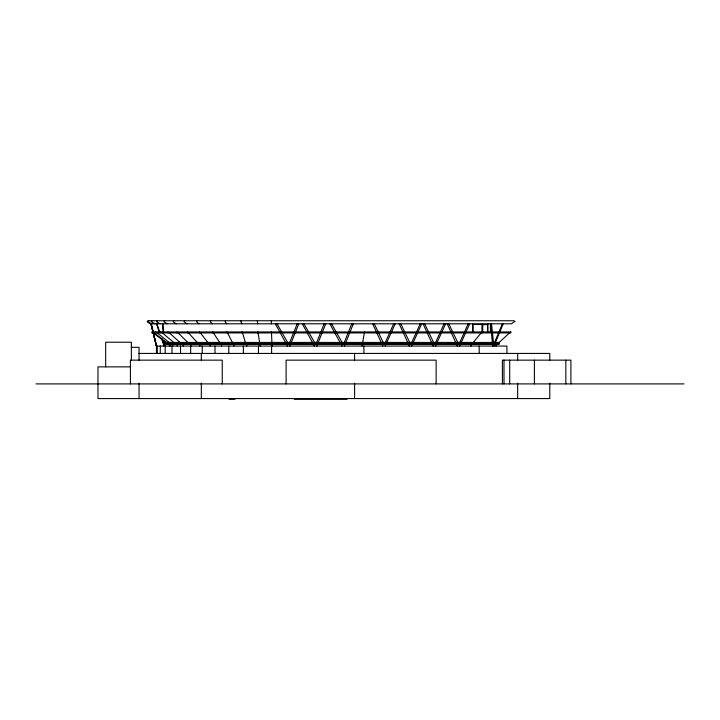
<?xml version="1.0" encoding="UTF-8"?>
<svg xmlns="http://www.w3.org/2000/svg" width="720" height="720" viewBox="0 0 720 720"><rect width="100%" height="100%" fill="white"/><g stroke="black" fill="none" stroke-linecap="round" stroke-linejoin="round"><path stroke-width="1.08" d="M166.338 343.917L166.383 342.423L154.26 332.919M170.109 346.059L170.109 344.025L165.564 343.917L165.6 342.423L153.405 332.919M271.305 320.751L271.413 323.802M364.338 332.919L362.079 346.059M297.216 323.802L288.846 344.646L277.002 323.802M289.845 346.059L298.791 323.802M324.162 323.802L315.792 344.646L303.948 323.802M316.791 346.059L325.737 323.802M351.756 323.802L343.386 344.646L331.533 323.802M344.385 346.059L353.322 323.802M502.38 323.802L493.686 344.646L491.526 323.802M493.938 346.059L503.226 323.802M257.319 320.751L257.733 323.802M393.696 323.802L384.282 344.646L374.274 323.802M385.146 346.059L395.208 323.802M420.192 323.802L410.769 344.646L400.77 323.802M411.642 346.059L421.704 323.802M444.069 323.802L434.646 344.646L424.647 323.802M435.51 346.059L445.581 323.802M468.198 323.802L458.775 344.646L448.767 323.802M459.639 346.059L469.701 323.802M481.149 332.919L473.328 342.423L473.355 343.917L470.934 344.025L470.934 346.059M241.137 320.751L240.912 321.831L241.956 323.802M165.6 342.423L499.203 342.423L509.499 332.919M225.54 320.751L225.198 321.831L226.728 323.802M210.762 320.751L210.321 321.831L212.31 323.802M197.082 320.751L196.542 321.831L198.954 323.802M184.707 320.751L184.086 321.831L186.885 323.802M173.862 320.751L173.169 321.831L176.301 323.802M164.727 320.751L163.971 321.831L167.382 323.802M157.455 320.751L156.645 321.831L160.29 323.802M152.172 320.751L151.326 321.831L155.133 323.802M148.968 320.751C145.899 321.615 151.236 323.703 152.001 323.802M169.353 346.059L169.353 344.025L496.044 344.025L499.248 343.917L499.203 342.423M506.925 353.43L506.925 346.059L156.447 346.059L150.966 323.802L156.483 346.059L156.447 353.43M165.564 343.917L499.248 343.917M131.364 347.319L139.059 347.319L139.059 360.144M138.663 353.43L549.783 353.43L549.783 360.144M130.248 366.867L97.983 366.867L97.983 398.574L549.783 398.574L549.783 383.202M36 383.904L684 383.904M229.032 399.249L234.522 399.249L235.539 398.574M157.329 332.919L169.146 342.423L169.101 343.917L172.773 344.025L172.773 346.059M162.387 332.919L173.7 342.423L173.655 343.917L177.165 344.025L177.165 346.059M169.353 332.919L179.964 342.423L179.919 343.917L183.222 344.025L183.222 346.059M178.11 332.919L187.83 342.423L187.794 343.917L190.818 344.025L190.818 346.059M188.496 332.919L197.172 342.423L197.145 343.917L199.836 344.025L199.836 346.059M200.349 332.919L207.837 342.423L207.81 343.917L210.132 344.025L210.132 346.059M213.453 332.919L219.627 342.423L219.6 343.917L221.517 344.025L221.517 346.059M329.877 323.802L342.009 346.059M302.292 323.802L314.415 346.059M275.346 323.802L287.469 346.059M227.601 332.919L232.353 342.423L232.335 343.917L233.811 344.025L233.811 346.059M447.174 323.802L457.353 346.059M423.054 323.802L433.233 346.059M399.177 323.802L409.356 346.059M372.681 323.802L382.86 346.059M242.55 332.919L245.781 343.917L246.789 344.025L246.789 346.059M156.888 323.802L159.732 332.136M161.856 338.391L164.124 344.646L163.872 341.352M156.456 323.802L159.345 332.28M161.514 338.643L164.043 346.059M150.957 323.802L156.447 346.059L151.371 323.802M258.048 332.919L260.244 346.059M490.635 323.802L492.66 346.059M162.945 323.802L163.647 332.712M164.259 340.497L164.7 346.059M162.486 323.802L163.179 332.577M570.906 383.904L570.906 360.144L502.398 360.144L502.398 383.904M565.839 360.144L565.839 383.904M534.402 360.144L534.402 383.904M517.671 353.43L517.671 360.144M517.671 383.202L517.671 398.574M509.706 360.144L509.706 383.904M503.991 360.144L503.991 383.904M496.044 344.025L496.044 346.059M490.419 323.559L490.419 332.262M487.827 323.559L487.827 332.271M487.566 332.253L487.566 324.621L482.733 324.621L482.733 332.253M482.463 323.559L482.463 332.262M482.166 331.947L482.166 332.919M482.022 332.199L482.022 324.468L473.058 324.468L473.058 332.199M479.196 346.059L479.196 353.43M472.617 323.559L472.617 332.262M436.14 383.904L436.14 360.144L286.11 360.144L286.11 383.904M364.563 331.947L364.563 332.919M363.906 346.059L363.906 353.43M354.6 353.43L354.6 360.144M354.6 383.202L354.6 398.574M346.968 398.574L346.968 399.249L294.381 399.249L294.381 398.574M272.079 346.059L271.44 331.947M271.611 346.059L271.611 353.43M258.471 346.059L258.471 353.43M257.832 331.947L257.832 332.919M243.36 346.059L243.36 353.43M242.136 331.947L242.136 332.919M228.789 346.059L228.789 353.43M226.989 331.947L226.989 332.919M222.246 383.904L222.246 360.144L130.41 360.144L130.41 383.904M215.001 346.059L215.001 353.43M212.652 331.947L212.652 332.919M202.221 346.059L202.221 353.43M201.312 353.43L201.312 360.144M201.312 383.202L201.312 398.574M199.368 331.947L199.368 332.919M190.665 346.059L190.665 353.43M187.362 331.947L187.362 332.919M180.54 346.059L180.54 353.43M176.841 331.947L176.841 332.919M172.008 346.059L172.008 353.43M167.976 331.947L167.976 332.919M165.213 346.059L165.213 353.43M160.92 331.947L160.92 332.919M160.281 346.059L160.281 353.43M157.293 346.059L157.293 353.43M155.79 331.947L155.79 332.919M152.676 331.947L152.676 332.919M139.059 383.202L139.059 398.574M131.364 360.351L131.364 342.225L105.678 342.225L105.678 366.867M514.845 321.426L511.416 323.802L151.137 323.802C150.363 323.703 144.99 321.615 148.077 320.751L513.99 320.751L514.845 321.426M510.84 331.947L151.812 331.947L151.812 332.919L510.84 332.919L510.84 331.947"/></g></svg>
